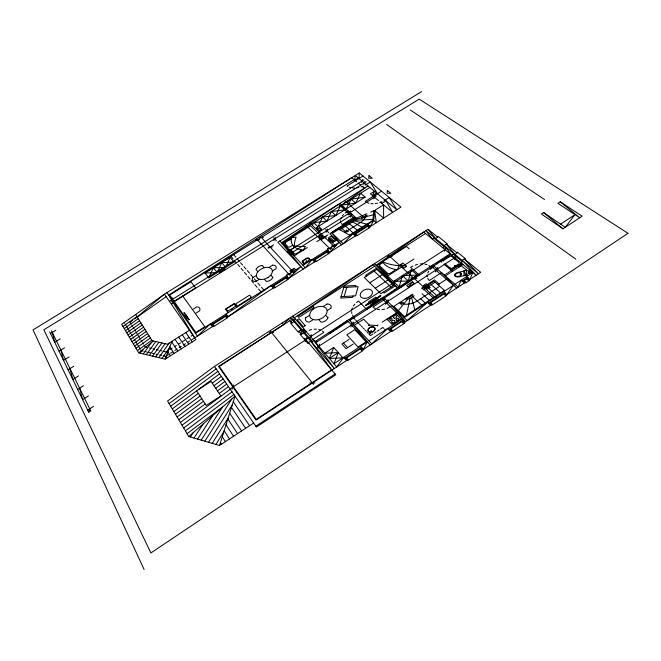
<?xml version="1.0" encoding="UTF-8"?>
<svg xmlns="http://www.w3.org/2000/svg" width="661" height="661" viewBox="0 0 661 661"><rect width="100%" height="100%" fill="white"/><g stroke="black" fill="none" stroke-linecap="round" stroke-linejoin="round"><path stroke-width="0.99" d="M430.08 269.539L432.691 267.383L432.707 265.094L458.197 287.081L461.097 280.231L464.369 283.015L464.262 280.578L465.931 281.991L445.407 295.492L443.779 294.046M383.603 300.102L383.256 297.235L407.226 320.61L427.493 302.308L430.642 305.208L430.617 302.697L432.22 304.167L403.301 323.188L403.35 320.618L389.172 329.938M359.022 178.511L359.27 172.992L164.432 294.17L121.69 324.344L138.744 352.85L165.126 359.13L195.887 339.605L164.432 294.17L134.637 318.974M359.27 172.992L400.979 207.108L368.888 227.45L368.987 225.459L354.23 234.812M427.18 274.959L427.237 276.777M328.914 332.557L329.773 333.524L347.356 320.568L370.201 344.959L348.925 319.552L371.821 343.894L387.693 328.443L390.692 331.483L390.775 328.889L392.295 330.426L361.757 350.52L361.914 347.851L345.116 358.898M351.751 309.802L352.321 307.877M366.764 213.792L356.329 218.237L332.301 233.391L354.147 218.345L329.839 233.664L341.506 244.818L331.492 232.622L343.183 243.744L352.949 233.63L355.469 235.952L355.659 233.903L356.907 235.043L328.236 253.221L328.426 251.155L313.43 260.665M373.804 210.793L372.928 220.328L349.545 235.126M365.128 197.127L351.148 199.168L346.075 209.083L365.128 197.127L360.567 193.268L355.643 203.076L341.63 205.125L367.937 185.89L277.81 242.273L303.151 269.134L279.867 240.984L305.283 267.779L312.223 259.426L314.603 261.872L314.884 259.74L316.057 260.946L287.229 279.231L287.51 277.083L272.266 286.75M225.525 316.363L226.549 317.701L227.037 315.404L211.421 325.303M406.432 315.297L410.035 298.499L414.133 295.822M454.413 259.525L455.289 255.873M353.015 296.004L352.677 297.359L340.696 298.053L344.092 286.172L355.891 285.469L355.56 286.791M444.514 251.312L445.415 247.743M436.847 270.977L437.789 267.267M435.376 271.927L436.326 268.217M392.304 285.188L393.394 281.454L408.267 280.983L411.382 269.795L417.306 275.1L402.409 275.612L398.6 288.774L372.953 264.656L294.327 317.784L374.597 266.201M49.674 331.905L88.731 412.208L89.698 408.812M344.166 296.508L346.769 287.328M385.528 304.415L386.66 300.557M393.774 284.23L394.923 280.462M387.015 303.44L388.214 299.549M188.798 436.516L219.526 445.473L235.027 396.146L188.798 436.516L167.564 401.012L214.453 366.425L428.072 229.268L437.731 237.167L435.582 238.547L428.072 229.268M350.908 326.972L352.173 323.006M352.429 325.989L353.751 321.981M363.856 184.394L364.872 181.387M373.977 198.754L375.01 195.664M361.608 182.535L362.625 179.544M350.388 217.114L351.47 213.9M318.148 348.322L319.536 344.257M309.86 338.663L311.257 334.689M349.479 214.164L350.594 211.008M305.175 341.704L306.588 337.713M326.146 232.375L327.311 229.103M348.083 215.04L349.206 211.884M340.688 219.163L341.25 217.609M165.126 359.13L172.025 341.258M333.722 347.422L329.368 358.444L342.91 357.857L333.722 347.422L324.865 353.214L338.283 352.602L333.945 363.748L367.285 341.853L363.385 349.446L360.493 346.314M370.317 333.004L371.226 330.674L369.516 333.268L369.755 333.797L370.631 333.301L369.962 332.929M290.625 254.741L291.972 251.337M232.052 389.139L233.746 384.925M273.968 240.563L275.273 237.324M427.725 273.1L428.667 271.307M288.51 252.502L289.898 249.156M208.785 277.868L213.445 267.812L225.649 267.341L230.135 257.418L234.068 262.087L208.785 277.868L205.026 273.051L230.135 257.418M205.026 273.051L217.262 272.58L221.774 262.624L234.068 262.087M317.949 226.731L344.745 209.917L331.45 211.503L326.931 221.096L313.686 222.625L317.949 226.731L322.609 217.039L335.821 215.519L340.316 205.951L281.545 242.752L338.482 204.315L354.982 219.088L354.66 216.742L342.233 224.575L341.316 223.459M172.761 303.796L174.413 300.292M171.116 301.433L172.769 297.946M397.451 269.506L399.294 265.813M303.424 249.883L305.407 246.495A56.962 34.058 -22.7 0 1 294.244 245.793A59.672 37.28 -21.8 0 1 296.103 237.026L291.625 237.77M215.916 444.399L223.773 431.848M212.231 443.333L228.078 418.149M208.554 442.267L232.317 404.813M204.869 441.151L231.821 398.98M201.233 440.102L222.336 407.259M190.451 436.979L193.235 432.641M197.622 439.053L212.718 415.653M194.028 438.012L203.018 424.114M353.404 305.952L354.775 304.225M162.036 358.378L169.472 347.835M158.871 357.626L169.166 343.067M155.723 356.882L165.085 343.687M152.559 356.097L161.962 342.976M140.165 353.172L142.793 349.529M149.444 355.362L158.847 342.282M146.337 354.627L155.748 341.58M143.247 353.899L151.724 342.2M342.233 215.998L343.505 214.47M348.314 231.482L344.695 232.474L346.678 229.97M408.308 287.056L412.505 281.76L414.141 283.255L408.308 287.056L406.68 285.544L412.505 281.76M398.327 310.653L407.663 299.169M219.782 272.481L224.104 267.755L225.203 269.093L219.782 272.481L218.692 271.126L224.104 267.755M352.511 315.115L353.561 316.536L349.809 320.494L382.636 299.152M345.034 213.098L348.149 210.933M356.486 302.54L358.493 301.052L366.764 309.472L381.703 298.243L405.631 321.659L391.915 305.679L387.098 308.414M138.744 352.85L153.178 341.01M185.402 430.832L233.903 394.51M187.096 433.657L222.517 407.077M217.477 390.907L226.657 384.049M182.048 425.221L230.251 389.246M183.717 428.014L232.069 391.866M212.255 383.157L221.352 376.39M213.982 385.718L223.104 378.927M215.726 388.304L224.872 381.48M178.743 419.702L203.448 401.301M180.387 422.453L205.174 403.97M173.868 411.555L198.358 393.411M175.479 414.249L200.043 396.022M177.107 416.967L201.737 398.657M170.678 406.226L217.882 371.375M172.273 408.878L196.681 390.816M198.374 389.602L219.609 373.87M219.212 393.477L228.45 386.635M169.1 403.59L216.164 368.888M418.454 274.356L400.136 287.766L374.44 263.698L397.649 287.882L384.181 298.144L432.178 266.937M136.026 348.297L150.411 338.002M137.381 350.57L151.807 340.225M133.34 343.811L147.651 333.598M134.679 346.05L149.031 335.796M132.01 341.588L146.279 331.417M130.688 339.382L144.941 329.285M122.954 326.451L136.951 316.561M137.273 317.073L166.159 296.657M126.78 332.838L140.909 322.865M128.069 335.003L142.247 324.997M129.374 337.184L143.586 327.137M124.21 328.542L138.265 318.652M125.491 330.682L139.578 320.75M132.687 320.345L130.019 322.204L130.994 323.799M313.405 308.951L314.157 308.431A9.171 6.172 -24.7 0 1 325.518 307.753L325.989 308.191A9.171 6.172 -24.7 0 1 323.419 317.305L322.659 317.834A9.171 6.172 -24.7 0 1 311.224 318.478L310.736 318.024A9.171 6.172 -24.7 0 1 313.421 308.96M267.961 277.504L268.68 277.017A8.543 5.354 -26.2 0 0 271.497 268.845L271.093 268.449A8.543 5.354 -26.2 0 0 260.765 269.283L260.046 269.754A8.543 5.354 -26.2 0 0 257.17 277.893L257.55 278.289M560.578 224.129L575.012 214.618L565.238 227.318L543.681 212.586L541.458 214.04L562.965 228.813L582.118 216.172L560.206 201.779L557.876 203.299L579.738 217.742L560.206 201.779M368.896 340.787L402.582 318.668L404.904 322.138L401.847 319.147M404.168 317.627L453.388 285.296L446.91 294.5L443.705 291.658M454.95 284.271L472.78 272.563L469.88 279.388L466.592 276.629M344.637 358.353L361.427 347.322M388.66 329.426L402.838 320.114M428.51 303.242L444.737 292.575M462.155 281.132L467.658 277.521M429.039 303.73L445.283 293.063L445.407 295.492M462.708 281.603L468.211 277.984L468.393 280.371L480.679 272.291L464.295 258.889L462.08 260.343M331.599 369.854L256.27 419.405L219.262 366.458L285.197 323.65M219.526 445.473L253.642 423.023M255.832 426.196L335.094 373.969M438.069 284.775L446.448 279.289M368.541 325.625L369.334 325.105L377.084 325.526L378.075 324.873M382.116 322.229L396.559 312.777M329.368 358.444L338.283 352.602M417.215 300.962L439.705 286.221M353.205 344.009L346.083 348.678L341.935 344.05L349.016 339.415M468.591 270.911L467.6 270.944M469.236 270.489L469.814 270.109M372.911 334.02L370.441 335.639L368.97 334.094M374.176 333.185L376.043 331.962M377.307 331.136L379.174 329.913M380.439 329.079L382.901 327.468L383.735 328.31M468.228 273.282L471.566 271.084M444.399 290.369L404.449 316.602L393.898 306.34M423.453 285.486L426.023 283.809L429.981 287.353L427.394 289.047L423.453 285.486L429.981 287.353M464.84 259.335L465.6 258.839L457.362 252.114L456.611 252.601M393.113 306.853L412.423 294.236M421.544 288.279L434.417 279.876L439.16 284.056M460.874 262.723L463.163 261.227L476.094 275.307L423.759 232.036L376.092 265.243L425.51 233.482M450.909 270.035L461.419 263.169M413.108 294.872L409.019 297.541A2.272 1.553 -19.6 0 1 406.804 297.871M422.23 288.907L434.021 281.206L444.936 290.848M444.341 275.133L445.241 274.546M446.01 274.042L447.092 273.332M447.861 272.828L449.017 272.076M449.786 271.572L450.934 270.82M451.637 270.366L452.785 269.614M453.553 269.11L454.702 268.366M455.396 267.903L456.544 267.151M457.313 266.656L461.956 263.615L459.238 266.937L457.668 265.623M423.263 289.849L435.07 282.131M445.365 276.009L446.646 275.174M447.414 274.67L448.505 273.96M449.273 273.456L450.422 272.704M451.19 272.2L462.997 264.474M311.571 342.101L313.958 340.555L334.268 368.598L290.559 317.561L291.774 323.072L294.038 321.626M314.909 341.663L450.083 253.799L433.699 265.945L451.091 254.634M348.24 321.519L315.751 342.638L316.429 340.671L317.28 341.646M432.691 267.383L434.211 266.391M453.884 253.601L451.62 255.072L445.084 246.371L442.853 247.817M443.754 260.376L449.364 256.732M385.156 299.094L372.911 307.051L375.25 308.646M316.726 347.636L456.817 256.385M354.321 325.286L363.649 319.205L369.334 325.105M444.101 245.553L446.274 244.149L457.139 253.039L454.942 254.468L446.274 244.149M446.745 244.537L447.489 244.058L437.962 236.274L437.227 236.754M393.394 281.454L411.382 269.795M230.78 388.437L307.976 338.382M308.505 338.035L446.952 248.272M393.758 285.337L380.893 293.691L364.294 277.529L376.877 269.432M310.587 340.952L323.84 332.351L322.428 331.103M308.819 343.1L308.026 343.613L300.16 334.359L300.945 333.855M365.872 305.514A31.893 21.218 -22.3 0 0 372.531 301.846L375.217 300.499M369.73 282.825L382.413 274.645M312.926 319.8L309.422 322.056A5.627 3.792 -25.2 0 1 305.622 317.776M327.377 310.472L330.847 308.233M400.384 264.664L402.888 263.053L406.581 266.366L404.069 267.994L400.384 264.664L406.581 266.366M299.119 331.698L298.334 332.21L290.592 323.089L291.369 322.593M390.155 273.332L393.873 270.936A1.809 1.198 -20.2 0 0 394.6 269.3M301.829 330.723L304.176 329.203L302.845 331.913L305.2 330.393M413.918 259.046L388.379 275.554L377.299 265.193L406.474 246.446L409.242 248.85M301.375 334.35L301.019 329.773L298.731 331.252L301.375 334.35L303.663 332.863M303.804 333.037L306.787 331.293M375.266 288.213L388.04 279.95M289.766 320.709L218.584 366.45L256.014 420.074L348.116 359.493L346.678 357.865L346.554 360.518L343.728 357.32L336.73 366.979L292.864 316.082L293.211 320.659L295.533 319.172M383.016 262.491L380.339 264.21A1.785 1.173 -20.7 0 0 379.819 265.978M305.688 317.801L309.166 315.561M323.535 306.307L326.988 304.085M434.574 237.729L432.36 239.15L425.948 230.631L478.424 273.778L464.295 258.889M167.886 350.834L166.217 351.892L163.821 351.363M170.001 349.495L172.116 348.157M174.223 346.818L176.33 345.488M178.437 344.15L180.544 342.819M182.651 341.489L184.816 340.118M186.914 338.787L189.013 337.457M191.103 336.127L192.756 335.086M195.482 333.359L300.813 266.656L288.642 278.331L286.353 275.811M302.945 265.309L339.027 242.455L329.632 252.345L327.195 249.941M340.704 241.389L373.721 220.485L374.655 210.471L383.578 204.836L383.595 218.122L374.655 210.471L376.316 222.74L373.721 220.485L370.259 226.583L367.69 224.302M211.082 324.84L226.69 314.95M271.886 286.312L287.122 276.662M313.025 260.252L328.021 250.75M353.8 234.415L368.557 225.07M168.456 354.536L165.49 356.419L163.35 355.882M170.579 353.189L172.695 351.85M174.884 350.462L176.999 349.124M179.114 347.777L181.23 346.438M183.337 345.1L185.452 343.761M187.559 342.423L189.666 341.084M191.773 339.754L213.867 325.741L212.875 324.386L212.412 326.666L210.405 323.907L197.441 336.16L167.018 292.567L194.706 337.895M226.549 317.701L274.852 287.081L273.745 285.808L273.365 288.014L271.134 285.445L228.053 316.743L225.988 314.041M87.698 410.084L93.622 406.317M88.731 412.208L90.739 410.935L51.484 330.797M339.944 229.805L355.61 219.923A2.528 1.553 -21.5 0 0 356.296 218.196L339.804 203.489L346.81 211.776M381.835 203.381L385.95 200.779L392.626 212.396L380.133 201.96M328.401 239.464L330.715 237.993L333.681 240.844L331.351 242.314L328.401 239.464L333.681 240.844M361.65 218.684L367.219 215.164M189.426 330.269L167.382 344.191L152.129 340.737L135.645 314.487M344.695 232.474L360.485 222.484A11.204 6.883 -21.5 0 0 365.417 214.346M88.45 395.898L82.6 399.599L79.584 388.172M333.888 241.81L332.334 242.794L333.227 243.653M335.028 241.091L336.581 240.108M292.699 270.514L292.203 270.605L292.625 270.341M321.634 229.26L319.346 230.697L316.503 227.954L318.784 226.516L321.634 229.26L316.503 227.954M185.51 315.239L184.956 315.586L186.501 317.801L187.063 317.445M185.948 314.966L187.501 317.173M294.649 247.164L292.096 248.776A1.677 1.033 -24.6 0 0 291.468 250.412L294.401 253.584A1.686 1.049 -24.5 0 0 296.607 253.436L300.135 251.263M287.312 252.039L376.324 196.077M289.386 254.237L352.767 214.346M196.143 313.033L199.548 310.893A5.296 3.305 -29.8 0 0 196.697 306.919L193.309 309.1M255.881 275.761L252.543 277.86A5.247 3.288 -26.6 0 0 255.749 281.561L259.062 279.471M269.415 267.234L272.663 265.193M318.751 236.448L321.114 234.961L324.138 237.894L321.767 239.398L318.751 236.448L324.138 237.894M77.643 389.403L83.418 385.76M307.34 247.578L294.781 255.493L282.949 243.05L310.579 225.74L322.923 237.753L316.809 241.612M322.378 238.365L328.005 234.82M379.745 202.572L381.967 201.704M272.671 270.894L275.943 268.829A5.222 3.272 -25.8 0 0 272.663 265.144M341.63 205.125L369.846 187.46M285.767 242.157L289.237 239.984M78.519 375.894L72.809 379.472L70.008 368.623M292.724 245.173L290.179 246.768A1.661 1.025 -24.6 0 1 288.056 246.826L285.098 243.818M376.613 193.053L372.54 195.615L374.457 191.277L370.4 193.822L378.439 200.547M381.529 191.203L365.269 201.423L365.963 201.919M170.034 300.879L363.889 179.932M174.083 301.317L195.549 287.915L190.979 281.801L169.703 295.054L195.854 332.442L204.836 326.757L182.692 295.946M171.67 303.242L366.136 181.783M68.108 369.813L73.743 366.293M268.11 248.346L273.637 244.884M69.083 356.89L63.514 360.361L60.911 350.041M354.106 179.635L168.745 295.046L351.751 177.669L356.676 181.783M358.254 177.875L354.668 180.106L355.321 175.454L396.807 209.752L389.23 197.499L384 200.688M362.996 176.041L347.132 185.923L347.785 186.394M59.052 351.189L64.555 347.777M60.143 338.895L54.706 342.258L52.277 332.425M50.467 333.541L55.838 330.236M421.652 91.557L33.05 329.889L144.081 569.443M365.203 185.097L370.259 181.99L377.464 193.764M412.778 266.094L410.58 267.325L419.421 275.224M294.029 269.556L292.203 270.605M363.22 186.088L361.038 186.906M370.804 212.049L374.77 210.396M415.1 265.16L417.529 264.417M309.166 330.269L311.628 329.583M460.056 273.637L460.643 273.464M464.278 275.53L459.436 276.728M465.972 274.274L466.666 274.092M356.221 219.212L373.457 214.775M384.603 309.166L382.041 309.629M463.939 270.754L466.286 270.233M358.882 187.501L356.717 187.914M377.522 203.183L375.241 203.563M463.667 271.208L458.767 272.175A5.362 3.627 -16.5 0 0 454.735 274.365A2.611 1.768 -16.7 0 0 454.999 276.298A5.346 3.611 -16.6 0 0 459.395 276.744M466.369 270.225L467.063 275.323L464.295 275.753L463.642 271.084M465.542 275.67L464.559 270.894M314.082 329.219L316.487 329.153M460.279 274.794L460.783 274.736M403.598 302.3L399.566 302.631L401.491 304.903M354.602 188.046L352.602 188.005M344.274 202.258L348.545 201.96M361.501 217.486L365.93 217.213M255.394 239.96L259.542 239.703M343.679 287.535L358.113 286.643L355.585 295.855L341.109 296.665M309.084 224.286L313.314 224.029M305.25 226.682L309.48 226.434M259.286 237.539L263.375 237.316M268.126 247.156L272.299 246.95M387.371 256.542L392.18 256.303M331.401 246.016L335.838 245.793M327.435 248.528L331.872 248.313M355.081 220.253L373.035 219.444M322.287 237.142L326.674 236.944M286.659 274.34L291.104 274.141M410.77 277.794L415.794 277.587M411.77 278.702L416.81 278.496M420.082 263.97L422.486 263.871M290.749 271.754L295.137 271.588M432.385 297.425L437.615 297.26M373.093 203.704L370.97 203.621M269.217 332.433L273.811 332.392M309.91 382.893L314.942 382.967M379.612 309.679L377.299 309.307M424.866 264.127L426.973 264.623M156.492 349.669L158.351 350.074M160.144 350.512L162.011 350.917M143.33 351.123L141.19 350.644L140.735 349.884M318.643 329.509L320.659 330.153M147.486 347.562L145.213 347.008L144.172 345.306M152.931 348.793L154.707 349.231M149.312 347.959L151.088 348.397M159.665 355.015L161.474 355.469M155.996 354.156L157.797 354.602M145.09 351.569L146.858 352.007M148.7 352.412L150.477 352.858M354.205 220.807L366.838 224.186M152.319 353.263L154.137 353.751M350.751 187.683L349.157 187.154M367.409 202.729L369.078 203.299M302.961 262.359L303.953 262.896A1.058 0.669 -24.3 0 0 305.192 262.714L308.621 260.55A1.058 0.669 -24.1 0 0 309.133 259.599L308.712 258.724A1.272 0.801 -24.1 0 0 307.307 258.443A9.171 5.825 -24.1 0 0 303.052 261.095M338.862 229.251L350.09 235.448M352.553 221.848L362.038 227.219M428.84 265.474L431.418 267.424L431.195 266.077L456.635 288.105L441.432 272.621L429.336 280.512L427.692 278.463M410.233 109.949L544.532 199.506M386.561 124.384L575.838 259.137M349.38 223.856L357.345 230.193M433.839 238.2L444.341 246.85M453.132 254.088L462.403 261.723M468.699 271.184L471.103 273.183M461.213 265.648L461.667 266.019M462.213 266.474L462.981 267.11M463.526 267.565L464.353 268.242M464.898 268.705L465.675 269.349M466.228 269.804L467.054 270.489M358.254 183.105L360.658 185.105M362.261 186.443L364.31 188.154M469.17 279.859L469.731 280.33L465.708 282.974L465.154 282.503M543.681 212.586L562.965 228.813M466.724 278.967L468.393 280.371M444.952 263.656L450.108 268.019M440.705 261.384L441.664 262.194M444.06 264.235L452.471 271.365M351.148 199.168L355.643 203.076M345.381 201.159L364.864 218.32M304.399 264.383L302.399 262.384A1.776 1.124 -24.3 0 1 302.788 260.872M369.606 226.996L370.036 227.384L356.618 235.894L356.188 235.498M446.192 294.98L446.737 295.459L431.964 305.175L431.426 304.688M367.623 226.318L368.888 227.45M431.212 284.66L440.49 292.939M427.403 287.147L436.64 295.467M388.544 255.311L436.409 298.615M349.281 221.41L332.615 231.912M423.916 289.427L433.112 297.781M345.67 226.194L353.065 232.903M402.409 275.612L408.267 280.983M422.123 293.781L429.253 300.317M331.45 211.503L335.821 215.519M420.214 298.375L425.197 302.978M342.01 228.499L344.844 231.127M379.778 266.036L387.734 273.456M412.704 296.756L421.784 305.225M322.609 217.039L326.931 221.096M374.192 271.159L391.015 287.122M325.559 229.574L328.732 232.606M333.879 244.281L334.772 245.148M366.549 276.075L365.673 275.232L375.985 268.597L394.7 286.221L384.124 293.079L383.206 292.187M310.166 223.203L334.673 246.974M306.332 225.599L330.698 249.494M395.832 313.248L396.336 313.744M404.102 322.659L404.623 323.171L392.006 331.475L391.494 330.954M401.756 321.667L403.301 323.188M376.787 298.045L375.878 297.136L368.532 301.903L369.441 302.812M377.431 298.673L378.389 299.615L371.019 304.399L370.069 303.449M328.963 252.766L329.376 253.171L315.735 261.822L315.33 261.409M327.038 252.039L328.236 253.221M373.118 300.425L373.787 301.094M372.564 301.895L372.763 302.094A4.197 2.851 -21.6 0 0 375.233 300.458M386.478 319.37L386.974 319.874M384.528 329.12L385.363 329.979M377.084 325.526L377.58 326.03M353.561 316.536L354.453 317.478M353.668 317.982L355.064 319.461M355.808 320.238L356.907 321.395M357.651 322.18L358.749 323.345M359.501 324.13L360.65 325.336M361.369 326.088L362.517 327.311M363.277 328.104L364.401 329.285M365.161 330.095L366.293 331.277M367.062 332.086L368.194 333.284M273.604 237.811L276.422 240.802M295.756 269.853L294.236 268.217L289.915 270.952L291.427 272.596M260.393 236.456L293.93 272.795M362.567 349.983L363.063 350.52L347.851 360.526L347.372 359.981M360.295 348.917L361.757 350.52M256.559 238.836L289.89 275.356M325.939 315.52L327.955 317.734M287.965 278.76L288.353 279.19L274.489 287.981L274.108 287.543M286.097 277.984L287.229 279.231M343.472 343.042L347.636 347.661M319.081 319.957L321.072 322.18A5.66 3.834 -24.6 0 0 328.005 317.668M262.384 265.548L264.036 267.424M271.101 275.414L272.803 277.356M257.65 271.44L256.014 269.548A5.197 3.239 -26.3 0 1 262.425 265.491M264.64 279.496L266.333 281.446A5.271 3.322 -26.2 0 0 272.853 277.298M293.988 320.164L302.606 330.211M303.63 331.409L312.364 341.588M233.68 254.609L235.878 257.187M237.192 258.732L239.183 261.07M240.546 262.665L242.537 265.011M243.909 266.623L245.958 269.027M247.321 270.63L249.395 273.067M250.783 274.695L252.882 277.157M254.287 278.802L256.41 281.305M257.831 282.974L259.988 285.511M261.425 287.196L263.863 290.055M291.774 323.072L288.312 318.999L283.643 324.642L282.206 322.923M304.647 338.192L308.059 342.2M230.929 256.328L233.11 258.914M234.415 260.459L236.398 262.814M237.753 264.417L239.736 266.763M241.1 268.383L243.141 270.795M244.496 272.406L246.561 274.852M247.941 276.48L250.032 278.959M251.428 280.603L253.543 283.115M254.956 284.784L257.104 287.328M258.534 289.022L260.955 291.889M221.774 262.624L225.649 267.341M270.44 331.153L313.595 384.438M310.827 260.31L308.935 258.253A1.776 1.124 -24.1 0 0 307.092 258.145M213.445 267.812L217.262 272.58M237.051 307.035L234.291 303.523L225.459 309.108L228.177 312.653M227.301 317.222L227.657 317.685L213.52 326.65L213.173 326.179M331.872 370.177L310.703 341.084L308.381 342.588L335.771 374.762L256.435 427.064L214.453 366.425M185.824 332.541L192.252 341.919M233.217 401.748L249.602 425.684M182.287 334.772L188.666 344.191M231.49 407.416L245.636 428.295M178.677 337.052L185.014 346.513M229.673 413.183L241.587 430.955M175.066 339.333L181.354 348.826M227.814 418.958L237.53 433.624M171.777 341.977L177.759 351.115M226.029 424.792L233.54 436.252M169.836 346.868L174.091 353.437M224.129 430.683L229.474 438.929M167.911 351.85L170.422 355.767M222.245 436.681L225.401 441.606M166.027 356.824L166.803 358.064M220.41 442.696L221.394 444.25M131.746 325.022L132.497 326.253M133.258 327.492L134.018 328.732M134.778 329.971L135.546 331.227M136.315 332.475L137.083 333.739M137.876 335.036L138.653 336.3M139.43 337.573L140.215 338.853M141 340.134L141.793 341.423M142.578 342.712L143.371 344.009M124.235 322.551L124.656 323.254M125.4 324.477L126.135 325.699M126.879 326.931L127.623 328.162M128.374 329.401L129.118 330.649M129.87 331.896L130.63 333.144M131.39 334.4L132.15 335.664M132.911 336.928L133.679 338.201M134.447 339.473L135.224 340.754M136.017 342.076L136.802 343.365M137.579 344.662L138.364 345.959M139.149 347.265L139.942 348.57M351.867 313.438L351.561 311.678M340.754 222.121L340.489 220.708M411.53 297.516L414.811 309.802M465.84 274.365L466.055 275.596M466.765 274.175L466.93 275.373M396.939 269.713A29.406 19.103 -19.2 0 1 382.636 261.979M390.188 273.315A1.809 1.198 -20.4 0 1 387.776 273.398M399.277 265.772A58.92 37.313 -18.5 0 1 382.81 261.888M300.904 249.726A1.686 1.049 -24.3 0 1 300.135 251.213M302.978 250.114A27.308 16.756 -23.3 0 1 293.484 246.28M293.476 246.272A27.382 16.839 -23.3 0 1 291.245 238.059M289.27 239.968A1.653 1.016 -24.5 0 1 291.195 239.72M285.139 243.769A1.653 1.016 -24.7 0 1 285.8 242.141M410.002 298.442A5.065 3.462 -19.6 0 1 405.234 298.846M417.24 300.871A13.823 9.444 -19.5 0 1 399.616 302.54M370.16 332.425A3.842 2.694 -22.2 0 1 369.094 327.906A3.842 2.694 -22.2 0 1 375.118 328.244A3.842 2.694 -22.2 0 1 370.557 332.45M370.284 332.119A3.437 2.413 -22.2 0 1 369.35 328.079A3.437 2.413 -22.2 0 1 374.737 328.377A3.437 2.413 -22.2 0 1 370.681 332.144M449.348 256.675A1.851 1.223 -17 0 1 451.86 256.575L458.817 262.334A1.867 1.248 -16.7 0 1 458.354 264.169L452.711 267.928A1.867 1.248 -17 0 1 450.149 267.961M455.346 274.522A4.635 3.14 -16.5 0 1 458.833 272.596M459.312 276.257A4.619 3.123 -16.6 0 1 455.528 275.91A1.809 1.223 -16.7 0 1 455.429 274.53M459.304 276.207A2.537 1.71 -16.6 0 0 461.444 273.918A2.537 1.71 -16.6 0 0 458.841 272.663M460.75 273.472A3.181 2.148 -16.6 0 1 460.899 274.654M442.986 261.318A1.851 1.231 -17.3 0 1 443.746 260.327M302.763 260.888A9.684 6.147 -24.1 0 1 307.117 258.137M303.027 262.285A1.272 0.801 -24.3 0 1 303.085 261.112M327.046 303.986A5.61 3.768 -24.2 0 1 330.938 308.175M375.564 299.92A2.165 1.471 -21.6 0 1 375.696 300.21A4.197 2.851 -21.6 0 1 372.383 302.366M372.374 302.366A2.165 1.471 -21.6 0 1 372.052 302.201M380.802 295.814A31.885 21.185 -22.1 0 1 374.969 300.268M267.978 277.496A8.543 5.354 -26.2 0 1 257.567 278.289M232.003 309.464L232.622 309.265L232.011 309.414M455.412 265.532L454.553 265.681L455.412 265.532M306.134 261.128L306.745 260.971L306.134 261.103M387.429 190.55L387.065 193.227L390.882 193.343L387.429 190.55M369.028 175.644L368.615 178.214L372.292 178.288L369.028 175.644M627.95 233.283L150.882 552.943L43.874 329.756L419.223 99.1L627.95 233.283M395.939 314L387.371 319.618L392.312 324.568L400.938 318.908L395.939 314M366.062 341.811L358.055 347.066L346.835 334.83L354.717 329.682L366.062 341.811M220.865 395.931L206.149 405.474L196.623 390.725L211.082 381.405L220.865 395.931M380.711 295.492L365.492 305.374L380.711 295.492M305.184 325.683L303.366 326.856L297.301 319.833L299.103 318.676L305.184 325.683M313.05 306.489L297.888 316.231L298.855 317.346L314.041 307.58L313.05 306.489M251.37 297.293L237.448 306.109L235.704 303.903L249.585 295.128L251.37 297.293M331.186 236.084L328.335 237.877L332.756 242.141L335.623 240.331L331.186 236.084M234.06 304.06L226.095 309.092L227.748 311.24L235.729 306.183L234.06 304.06M189.22 319.627L188.782 319.899L183.816 312.818L184.245 312.546L189.22 319.627M390.411 320.213A1.339 0.934 -20.8 0 0 392.138 318.833A1.339 0.934 -20.8 0 0 390.04 318.635A1.339 0.934 -20.8 0 0 390.411 320.213M394.386 318.164A1.735 1.215 -20.6 0 0 396.633 316.371A1.735 1.215 -20.6 0 0 393.898 316.115A1.735 1.215 -20.6 0 0 394.386 318.164M396.93 320.246A1.339 0.934 -20.5 0 0 398.657 318.866A1.339 0.934 -20.5 0 0 396.55 318.66A1.339 0.934 -20.5 0 0 396.93 320.246M392.675 322.907A1.743 1.223 -20.7 0 0 394.923 321.097A1.743 1.223 -20.7 0 0 392.18 320.833A1.743 1.223 -20.7 0 0 392.675 322.907M469.343 273.183A1.496 1.008 -15.9 0 0 471.359 271.795A1.496 1.008 -15.9 0 0 469.021 271.456A1.496 1.008 -15.9 0 0 469.343 273.183M364.657 298.4A6.42 4.321 -21.9 0 0 372.308 291.402A6.42 4.321 -21.9 0 0 362.021 291.394A6.42 4.321 -21.9 0 0 364.657 298.4"/></g></svg>
